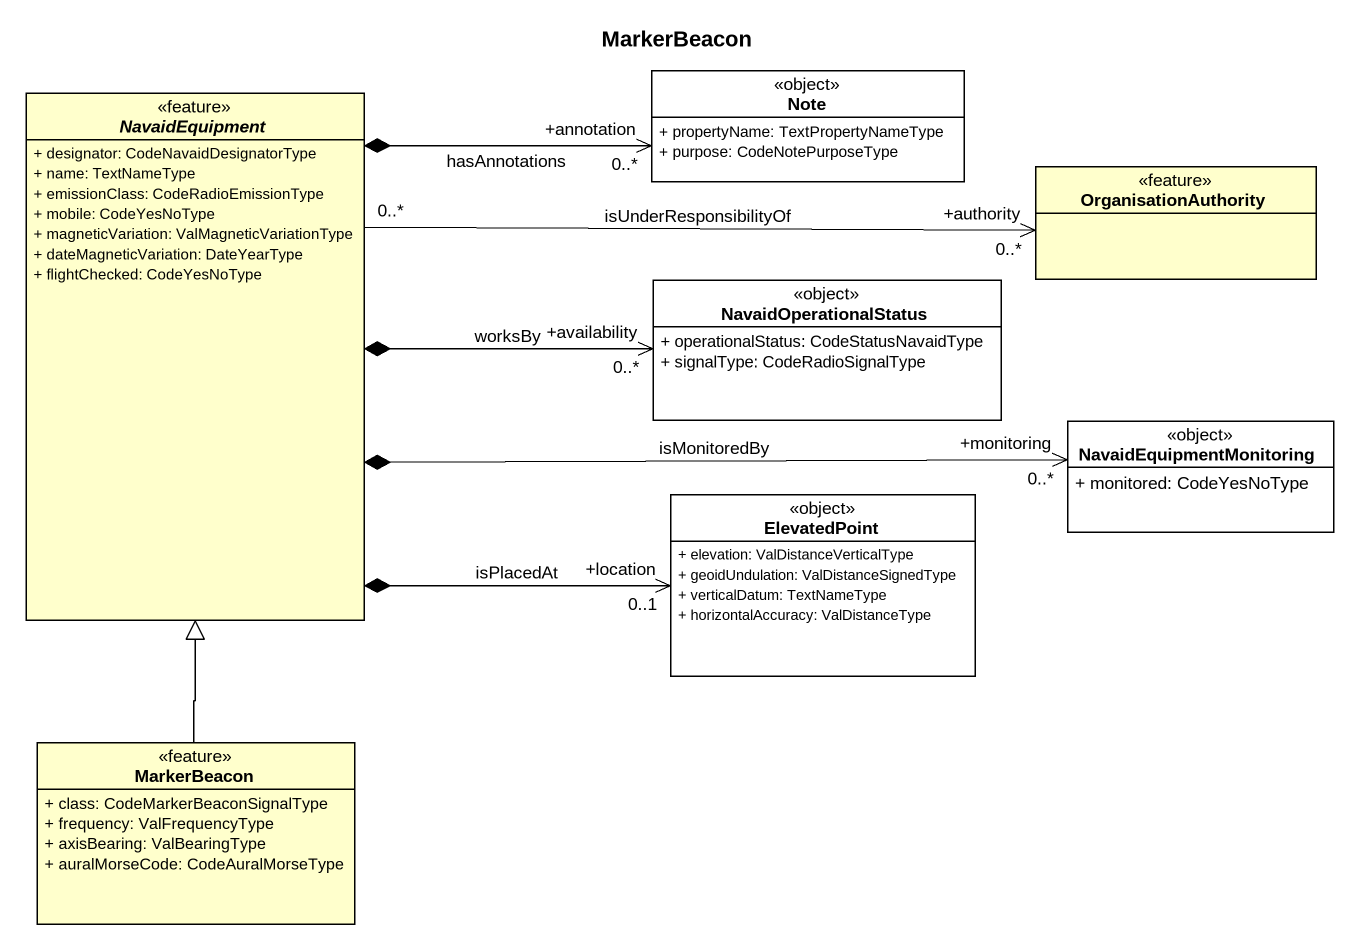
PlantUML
@startuml
title MarkerBeacon
hide circle
hide empty members
skinparam classAttributeIconSize 0
abstract class NavaidEquipment <<feature>> {
  + designator: CodeNavaidDesignatorType
  + name: TextNameType
  + emissionClass: CodeRadioEmissionType
  + mobile: CodeYesNoType
  + magneticVariation: ValMagneticVariationType
  + dateMagneticVariation: DateYearType
  + flightChecked: CodeYesNoType
}
class "Note" as Note_ <<object>> #FFFFFF {
  + propertyName: TextPropertyNameType
  + purpose: CodeNotePurposeType
}
class OrganisationAuthority <<feature>>
class NavaidOperationalStatus <<object>> #FFFFFF {
  + operationalStatus: CodeStatusNavaidType
  + signalType: CodeRadioSignalType
}
class NavaidEquipmentMonitoring <<object>> #FFFFFF {
  + monitored: CodeYesNoType
}
class ElevatedPoint <<object>> #FFFFFF {
  + elevation: ValDistanceVerticalType
  + geoidUndulation: ValDistanceSignedType
  + verticalDatum: TextNameType
  + horizontalAccuracy: ValDistanceType
}
class MarkerBeacon <<feature>> {
  + class: CodeMarkerBeaconSignalType
  + frequency: ValFrequencyType
  + axisBearing: ValBearingType
  + auralMorseCode: CodeAuralMorseType
}
NavaidEquipment *-right-> "+annotation\n0..*" Note_ : hasAnnotations
NavaidEquipment "0..*" -right-> "+authority\n0..*" OrganisationAuthority : isUnderResponsibilityOf
NavaidEquipment *-right-> "+availability\n0..*" NavaidOperationalStatus : worksBy
NavaidEquipment *-right-> "+monitoring\n0..*" NavaidEquipmentMonitoring : isMonitoredBy
NavaidEquipment *-right-> "+location\n0..1" ElevatedPoint : isPlacedAt
MarkerBeacon -up-|> NavaidEquipment
@enduml
